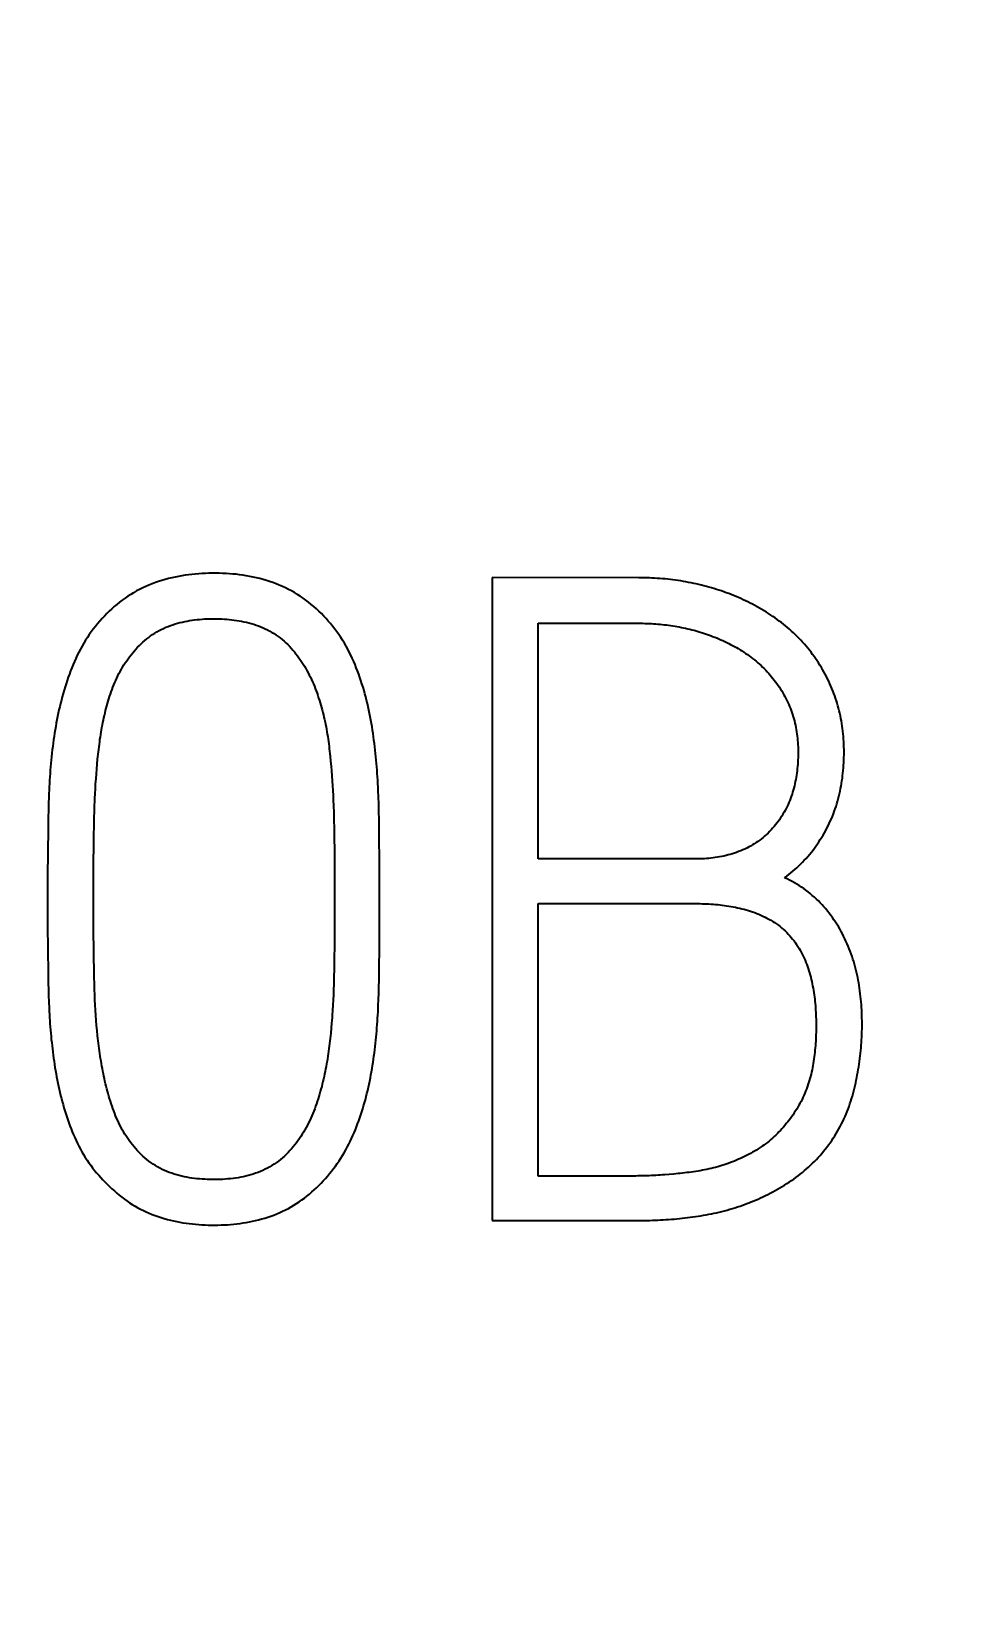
# Model space of a CAD drawing. Extents: x 0 to 420, y 0 to 297.
# Drawn here: x 139.474 to 141.816, y 169.757 to 173.647 of the extents above; entities that cross this region are included whole.
import ezdxf
from ezdxf.enums import TextEntityAlignment as Align

# ---------------------------------------------------------------- set-up
doc = ezdxf.new("R2010")
doc.units = 0
doc.header["$LTSCALE"] = 23.1
doc.layers.add('10100_DIM_FRONT', color=7, linetype='CONTINUOUS')
doc.layers.add('10500_FRONT_LABELING', color=7, linetype='CONTINUOUS')
doc.dimstyles.get("Standard").update_dxf_attribs({"dimtxt": 2.5, "dimasz": 2.5, "dimexe": 1.25, "dimexo": 0.625, "dimtad": 1, "dimcen": 2.5, "dimazin": 3, "dimtfac": 1, "dimtmove": 0, "dimatfit": 3})

# ---------------------------------------------------------------- blocks, each defined once
blk = doc.blocks.new('*D0')
at = {"layer": '10100_DIM_FRONT', "linetype": 'CONTINUOUS'}
for p, q in [((145.579763, 188.190376), (145.579763, 132.165384)), ((110.079763, 145.840376), (110.079763, 132.165384)), ((110.079763, 134.165384), (127.829763, 134.165384)), ((145.579763, 134.165384), (127.829763, 134.165384))]:
    blk.add_line(p, q, dxfattribs=at)
for points in [[(113.579763, 134.665384), (110.079763, 134.165384), (113.579763, 133.665384)], [(142.079763, 133.665384), (145.579763, 134.165384), (142.079763, 134.665384)]]:
    blk.add_solid(points, dxfattribs=at)
blk.add_text('35,5', height=3.5, dxfattribs=at).set_placement((123.999105, 135.040384), (133.499105, 135.040384), align=Align.FIT)
blk = doc.blocks.new('*D1')
at = {"layer": '10100_DIM_FRONT', "linetype": 'CONTINUOUS'}
for p, q in [((145.5798, 188.1904), (145.5798, 123.9566)), ((102.0798, 147.7414), (102.0798, 123.9566)), ((102.0798, 125.9566), (123.8298, 125.9566)), ((145.5798, 125.9566), (123.8298, 125.9566))]:
    blk.add_line(p, q, dxfattribs=at)
for points in [[(105.5798, 126.4566), (102.0798, 125.9566), (105.5798, 125.4566)], [(142.0798, 125.4566), (145.5798, 125.9566), (142.0798, 126.4566)]]:
    blk.add_solid(points, dxfattribs=at)
blk.add_text('43,5', height=3.5, dxfattribs=at).set_placement((119.7965, 126.8316), (129.5465, 126.8316), align=Align.FIT)

msp = doc.modelspace()

# ---------------------------------------------------------------- linework, layer by layer
at = {"layer": '10500_FRONT_LABELING', "color": 7, "linetype": 'CONTINUOUS'}
for p, q in [((140.6193, 172.2892), (140.6193, 170.6914)), ((140.7334, 171.5901), (140.7334, 172.176)), ((139.6356, 171.8014), (139.6366, 171.8136)), ((139.6366, 171.8136), (139.6376, 171.8259)), ((140.2166, 171.8455), (140.2179, 171.8333)), ((140.2179, 171.8333), (140.219, 171.8211)), ((140.219, 171.8211), (140.22, 171.8089)), ((139.6331, 171.7647), (139.6338, 171.777)), ((139.6338, 171.777), (139.6347, 171.7892)), ((139.6347, 171.7892), (139.6356, 171.8014)), ((140.22, 171.8089), (140.221, 171.7967)), ((140.221, 171.7967), (140.2219, 171.7844)), ((140.2219, 171.7844), (140.2226, 171.7722)), ((140.2226, 171.7722), (140.2233, 171.7599)), ((139.6319, 171.7403), (139.6325, 171.7525)), ((139.6325, 171.7525), (139.6331, 171.7647)), ((140.2233, 171.7599), (140.2239, 171.7476)), ((140.2239, 171.7476), (140.2245, 171.7353)), ((140.2245, 171.7353), (140.2249, 171.723)), ((140.3367, 171.7439), (140.3361, 171.7606)), ((140.3373, 171.7272), (140.3367, 171.7439)), ((139.5159, 171.694), (139.5155, 171.6689)), ((139.5163, 171.7107), (139.5159, 171.694)), ((139.5167, 171.7274), (139.5163, 171.7107)), ((139.6303, 171.6913), (139.6308, 171.7097)), ((139.6308, 171.7097), (139.6312, 171.7219)), ((140.2249, 171.723), (140.2255, 171.7045)), ((140.2255, 171.7045), (140.226, 171.6861)), ((140.3377, 171.7105), (140.3373, 171.7272)), ((140.3382, 171.6854), (140.3377, 171.7105)), ((139.5155, 171.6689), (139.5147, 171.6019)), ((139.6295, 171.6484), (139.6299, 171.6729)), ((139.6299, 171.6729), (139.6303, 171.6913)), ((140.226, 171.6861), (140.2264, 171.6676)), ((140.2264, 171.6676), (140.2268, 171.643)), ((140.3388, 171.6436), (140.3382, 171.6854)), ((139.6287, 171.5872), (139.6291, 171.6178)), ((139.6291, 171.6178), (139.6295, 171.6484)), ((140.2268, 171.643), (140.2272, 171.6122)), ((140.3394, 171.5851), (140.3388, 171.6436)), ((139.5147, 171.6019), (139.5144, 171.5516)), ((139.6285, 171.5626), (139.6287, 171.5872)), ((140.2272, 171.6122), (140.2275, 171.5814)), ((140.2275, 171.5814), (140.2277, 171.5568)), ((140.3396, 171.5348), (140.3394, 171.5851)), ((141.1248, 171.5901), (140.7334, 171.5901)), ((139.5144, 171.5516), (139.5143, 171.477)), ((139.6284, 171.532), (139.6285, 171.5626)), ((140.2277, 171.5568), (140.2278, 171.526)), ((139.6284, 171.5014), (139.6284, 171.532)), ((139.6284, 171.4513), (139.6284, 171.5014)), ((140.2278, 171.526), (140.2278, 171.477)), ((140.3397, 171.5014), (140.3396, 171.5348)), ((140.3396, 171.4298), (140.3397, 171.5014)), ((139.5143, 171.477), (139.5144, 171.4222)), ((140.2278, 171.477), (140.2278, 171.4513)), ((140.7334, 170.8023), (140.7334, 171.4792)), ((139.5144, 171.4222), (139.5148, 171.3675)), ((139.6285, 171.4257), (139.6284, 171.4513)), ((139.6287, 171.4001), (139.6285, 171.4257)), ((140.2277, 171.4257), (140.2275, 171.4)), ((140.2278, 171.4513), (140.2277, 171.4257)), ((140.3392, 171.3748), (140.3396, 171.4298)), ((139.629, 171.3745), (139.6287, 171.4001)), ((140.2275, 171.4), (140.2272, 171.3744)), ((139.5148, 171.3675), (139.5156, 171.3051)), ((139.6294, 171.3425), (139.629, 171.3745)), ((139.6298, 171.3169), (139.6294, 171.3425)), ((140.2268, 171.3424), (140.2264, 171.3167)), ((140.2272, 171.3744), (140.2268, 171.3424)), ((140.3385, 171.3119), (140.3392, 171.3748)), ((139.5156, 171.3051), (139.516, 171.2816)), ((139.6302, 171.2977), (139.6298, 171.3169)), ((140.2264, 171.3167), (140.226, 171.2975)), ((140.3381, 171.2884), (140.3385, 171.3119)), ((139.516, 171.2816), (139.5163, 171.266)), ((139.5163, 171.266), (139.5168, 171.2504)), ((139.6307, 171.2785), (139.6302, 171.2977)), ((139.6311, 171.2657), (139.6307, 171.2785)), ((139.6315, 171.2529), (139.6311, 171.2657)), ((140.2251, 171.2655), (140.2246, 171.2527)), ((140.2255, 171.2783), (140.2251, 171.2655)), ((140.226, 171.2975), (140.2255, 171.2783)), ((140.3374, 171.257), (140.3378, 171.2727)), ((140.3378, 171.2727), (140.3381, 171.2884)), ((139.5168, 171.2504), (139.5173, 171.2348)), ((139.5173, 171.2348), (139.5179, 171.2193)), ((139.6321, 171.2401), (139.6315, 171.2529)), ((139.6327, 171.2273), (139.6321, 171.2401)), ((139.6335, 171.2145), (139.6327, 171.2273)), ((140.2235, 171.2271), (140.2227, 171.2143)), ((140.2241, 171.2399), (140.2235, 171.2271)), ((140.2246, 171.2527), (140.2241, 171.2399)), ((140.3369, 171.2413), (140.3374, 171.257)), ((139.6343, 171.2018), (139.6335, 171.2145)), ((139.6353, 171.1891), (139.6343, 171.2018)), ((139.6363, 171.1764), (139.6353, 171.1891)), ((140.2214, 171.1952), (140.2204, 171.1824)), ((139.6375, 171.1637), (139.6363, 171.1764)), ((139.6388, 171.151), (139.6375, 171.1637)), ((140.2204, 171.1824), (140.2192, 171.1697)), ((140.9761, 170.8023), (140.7334, 170.8023)), ((141.0704, 170.8072), (141.0593, 170.8062)), ((141.0814, 170.8082), (141.0704, 170.8072)), ((140.6193, 170.6914), (140.9773, 170.6914))]:
    msp.add_line(p, q, dxfattribs=at)
for points in [[(140.3361, 171.7606), (140.3357, 171.7689), (140.3353, 171.7773), (140.3348, 171.7856), (140.3343, 171.7939), (140.3337, 171.8023), (140.3331, 171.8106), (140.3325, 171.8189), (140.3318, 171.8272), (140.331, 171.8355), (140.3302, 171.8439), (140.3294, 171.8522), (140.3285, 171.8605), (140.3276, 171.8688), (140.3266, 171.8771), (140.3255, 171.8854), (140.3244, 171.8936), (140.3233, 171.9019), (140.3221, 171.9102), (140.3208, 171.9185), (140.3194, 171.9267), (140.3179, 171.935), (140.3164, 171.9432), (140.3148, 171.9515), (140.3131, 171.9597), (140.3113, 171.968), (140.3094, 171.9762), (140.3074, 171.9844), (140.3053, 171.9926), (140.3031, 172.0008), (140.3008, 172.009), (140.2983, 172.0172), (140.2958, 172.0253), (140.2932, 172.0334), (140.2905, 172.0414), (140.2877, 172.0495), (140.2847, 172.0574), (140.2817, 172.0653), (140.2785, 172.0732), (140.2752, 172.0809), (140.2717, 172.0887), (140.2681, 172.0963), (140.2643, 172.1039), (140.2603, 172.1114), (140.2562, 172.1189), (140.2519, 172.1263), (140.2475, 172.1336), (140.2428, 172.1407), (140.2381, 172.1478), (140.2331, 172.1547), (140.2281, 172.1615), (140.2229, 172.1682), (140.2176, 172.1748), (140.2121, 172.1812), (140.2065, 172.1876), (140.2008, 172.1937), (140.1949, 172.1998), (140.1888, 172.2057), (140.1827, 172.2115), (140.1763, 172.2171), (140.1698, 172.2226), (140.1631, 172.2279), (140.1563, 172.2331), (140.1493, 172.2381), (140.1423, 172.2429), (140.1351, 172.2475), (140.1278, 172.2519), (140.1205, 172.256), (140.113, 172.26), (140.1055, 172.2637), (140.0978, 172.2673), (140.0901, 172.2707), (140.0822, 172.2738), (140.0743, 172.2768), (140.0662, 172.2796), (140.0581, 172.2822), (140.0499, 172.2846), (140.0417, 172.2868), (140.0334, 172.2889), (140.025, 172.2907), (140.0167, 172.2924), (140.0083, 172.2939), (140, 172.2952), (139.9916, 172.2964), (139.9832, 172.2974), (139.9748, 172.2982), (139.9663, 172.2989), (139.9579, 172.2994), (139.9494, 172.2998), (139.941, 172.3001), (139.9325, 172.3002), (139.924, 172.3002), (139.9155, 172.3001), (139.9069, 172.2998), (139.8984, 172.2994), (139.8899, 172.2989), (139.8814, 172.2982), (139.8729, 172.2973), (139.8645, 172.2963), (139.8561, 172.2952), (139.8478, 172.2939), (139.8394, 172.2924), (139.8311, 172.2907), (139.8229, 172.2889), (139.8147, 172.2869), (139.8065, 172.2846), (139.7984, 172.2823), (139.7903, 172.2797), (139.7822, 172.2769), (139.7742, 172.2739), (139.7663, 172.2707), (139.7584, 172.2673), (139.7507, 172.2637), (139.7431, 172.26), (139.7356, 172.256), (139.7282, 172.2518), (139.721, 172.2474), (139.7139, 172.2429), (139.7069, 172.2381), (139.7, 172.2332), (139.6932, 172.2281), (139.6866, 172.2227), (139.68, 172.2172), (139.6736, 172.2116), (139.6674, 172.2057), (139.6613, 172.1998), (139.6554, 172.1937), (139.6496, 172.1875), (139.644, 172.1811), (139.6385, 172.1747), (139.6332, 172.1681), (139.628, 172.1614), (139.6229, 172.1545), (139.618, 172.1476), (139.6132, 172.1405), (139.6086, 172.1334), (139.6041, 172.1261), (139.5999, 172.1187), (139.5958, 172.1113), (139.5918, 172.1038), (139.5881, 172.0962), (139.5845, 172.0886), (139.581, 172.0809), (139.5777, 172.0731), (139.5745, 172.0653), (139.5715, 172.0575), (139.5685, 172.0496), (139.5657, 172.0416), (139.563, 172.0337), (139.5604, 172.0256), (139.5578, 172.0176), (139.5554, 172.0095), (139.553, 172.0014), (139.5508, 171.9932), (139.5486, 171.985), (139.5465, 171.9768), (139.5445, 171.9685), (139.5426, 171.9603), (139.5408, 171.952), (139.5391, 171.9438), (139.5375, 171.9355), (139.5359, 171.9272), (139.5345, 171.9189), (139.5331, 171.9107), (139.5318, 171.9024), (139.5305, 171.8941), (139.5293, 171.8858), (139.5282, 171.8775), (139.5271, 171.8692)], [(141.3463, 171.5435), (141.3516, 171.5475), (141.3568, 171.5515), (141.3618, 171.5556), (141.3669, 171.5598), (141.3718, 171.5641), (141.3766, 171.5684), (141.3813, 171.5729), (141.386, 171.5774), (141.3905, 171.5821), (141.395, 171.5868), (141.3994, 171.5915), (141.4037, 171.5964), (141.4079, 171.6014), (141.4121, 171.6064), (141.4161, 171.6115), (141.4201, 171.6167), (141.424, 171.622), (141.4278, 171.6274), (141.4314, 171.6328), (141.435, 171.6383), (141.4385, 171.6439), (141.4419, 171.6495), (141.4451, 171.6551), (141.4483, 171.6608), (141.4513, 171.6666), (141.4543, 171.6723), (141.4571, 171.6782), (141.4598, 171.6841), (141.4625, 171.69), (141.465, 171.696), (141.4674, 171.7021), (141.4697, 171.7082), (141.4719, 171.7143), (141.474, 171.7205), (141.4759, 171.7268), (141.4778, 171.733), (141.4795, 171.7394), (141.4812, 171.7457), (141.4827, 171.7521), (141.4841, 171.7585), (141.4854, 171.7649), (141.4866, 171.7713), (141.4878, 171.7777), (141.4888, 171.7841), (141.4897, 171.7905), (141.4905, 171.797), (141.4912, 171.8034), (141.4919, 171.8098), (141.4924, 171.8163), (141.4929, 171.8228), (141.4933, 171.8293), (141.4936, 171.8357), (141.4938, 171.8422), (141.4939, 171.8487), (141.4939, 171.8552), (141.4939, 171.8618), (141.4938, 171.8683), (141.4935, 171.8748), (141.4932, 171.8814), (141.4928, 171.8879), (141.4923, 171.8944), (141.4918, 171.9009), (141.4911, 171.9074), (141.4903, 171.9139), (141.4894, 171.9203), (141.4884, 171.9267), (141.4874, 171.9331), (141.4862, 171.9395), (141.4849, 171.9458), (141.4835, 171.9521), (141.482, 171.9584), (141.4804, 171.9646), (141.4787, 171.9709), (141.4769, 171.9771), (141.475, 171.9832), (141.473, 171.9894), (141.4709, 171.9955), (141.4687, 172.0016), (141.4663, 172.0076), (141.4639, 172.0137), (141.4614, 172.0197), (141.4587, 172.0257), (141.456, 172.0316), (141.4531, 172.0375), (141.4501, 172.0434), (141.4471, 172.0492), (141.444, 172.0549), (141.4408, 172.0606), (141.4375, 172.0662), (141.4341, 172.0717), (141.4306, 172.0772), (141.427, 172.0826), (141.4234, 172.088), (141.4197, 172.0933), (141.4158, 172.0985), (141.4119, 172.1037), (141.4079, 172.1088), (141.4039, 172.1139), (141.3997, 172.1189), (141.3954, 172.1238), (141.3911, 172.1287), (141.3866, 172.1335), (141.3821, 172.1382), (141.3775, 172.1429), (141.3728, 172.1475), (141.3681, 172.152), (141.3632, 172.1564), (141.3584, 172.1608), (141.3534, 172.165), (141.3484, 172.1692), (141.3434, 172.1733), (141.3382, 172.1774), (141.3331, 172.1813), (141.3278, 172.1852), (141.3226, 172.189), (141.3172, 172.1927), (141.3118, 172.1963), (141.3064, 172.1999), (141.3009, 172.2034), (141.2953, 172.2068), (141.2897, 172.2102), (141.2841, 172.2135), (141.2784, 172.2167), (141.2726, 172.2198), (141.2668, 172.2229), (141.261, 172.2259), (141.2551, 172.2288), (141.2492, 172.2316), (141.2433, 172.2344), (141.2374, 172.2371), (141.2314, 172.2397), (141.2254, 172.2423), (141.2194, 172.2447), (141.2134, 172.2471), (141.2074, 172.2495), (141.2013, 172.2517), (141.1952, 172.2539), (141.1891, 172.2561), (141.1829, 172.2581), (141.1768, 172.2601), (141.1706, 172.262), (141.1644, 172.2639), (141.1581, 172.2657), (141.1519, 172.2674), (141.1456, 172.269), (141.1393, 172.2706), (141.133, 172.2721), (141.1266, 172.2736), (141.1203, 172.275), (141.1139, 172.2763), (141.1075, 172.2775), (141.101, 172.2787), (141.0946, 172.2798), (141.0881, 172.2809), (141.0817, 172.2818), (141.0752, 172.2828), (141.0687, 172.2836), (141.0622, 172.2844), (141.0556, 172.2851), (141.0491, 172.2858), (141.0426, 172.2864), (141.0361, 172.2869), (141.0296, 172.2874), (141.023, 172.2878), (141.0165, 172.2882), (141.01, 172.2885), (141.0034, 172.2887), (140.9969, 172.2889), (140.9903, 172.289), (140.9838, 172.2891), (140.6193, 172.2892)], [(139.6376, 171.8259), (139.6388, 171.8381), (139.6394, 171.8442), (139.6401, 171.8503), (139.6407, 171.8564), (139.6414, 171.8625), (139.6422, 171.8686), (139.643, 171.8747), (139.6438, 171.8808), (139.6446, 171.8868), (139.6455, 171.8929), (139.6464, 171.899), (139.6474, 171.905), (139.6484, 171.9111), (139.6495, 171.9171), (139.6506, 171.9231), (139.6518, 171.9291), (139.653, 171.935), (139.6543, 171.941), (139.6557, 171.9469), (139.6571, 171.9529), (139.6586, 171.9588), (139.6601, 171.9647), (139.6617, 171.9705), (139.6633, 171.9764), (139.665, 171.9822), (139.6668, 171.9881), (139.6686, 171.9939), (139.6705, 171.9997), (139.6725, 172.0054), (139.6746, 172.0112), (139.6767, 172.0169), (139.679, 172.0226), (139.6813, 172.0282), (139.6838, 172.0339), (139.6863, 172.0395), (139.689, 172.0451), (139.6918, 172.0506), (139.6947, 172.0561), (139.6977, 172.0615), (139.7009, 172.0669), (139.7041, 172.0721), (139.7075, 172.0773), (139.7109, 172.0824), (139.7145, 172.0875), (139.7181, 172.0924), (139.7219, 172.0973), (139.7258, 172.1021), (139.7298, 172.1068), (139.7339, 172.1115), (139.7381, 172.116), (139.7424, 172.1205), (139.7469, 172.1248), (139.7514, 172.1291), (139.756, 172.1331), (139.7608, 172.1371), (139.7656, 172.1408), (139.7705, 172.1445), (139.7755, 172.148), (139.7807, 172.1514), (139.7859, 172.1546), (139.7913, 172.1576), (139.7967, 172.1605), (139.8023, 172.1632), (139.808, 172.1657), (139.8138, 172.1681), (139.8196, 172.1703), (139.8255, 172.1723), (139.8314, 172.1742), (139.8373, 172.1759), (139.8433, 172.1775), (139.8493, 172.1789), (139.8553, 172.1802), (139.8613, 172.1814), (139.8674, 172.1824), (139.8735, 172.1834), (139.8797, 172.1842), (139.8859, 172.1849), (139.892, 172.1855), (139.8982, 172.186), (139.9044, 172.1864), (139.9106, 172.1867), (139.9168, 172.1869), (139.923, 172.1871), (139.9291, 172.1871), (139.9353, 172.187), (139.9414, 172.1869), (139.9476, 172.1866), (139.9537, 172.1863), (139.9598, 172.1859), (139.966, 172.1853), (139.9721, 172.1847), (139.9782, 172.1839), (139.9843, 172.183), (139.9903, 172.182), (139.9964, 172.1809), (140.0025, 172.1796), (140.0085, 172.1783), (140.0146, 172.1767), (140.0206, 172.175), (140.0266, 172.1732), (140.0325, 172.1712), (140.0383, 172.1691), (140.0441, 172.1669), (140.0498, 172.1645), (140.0554, 172.1619), (140.061, 172.1591), (140.0665, 172.1563), (140.0719, 172.1532), (140.0772, 172.15), (140.0824, 172.1465), (140.0876, 172.143), (140.0926, 172.1393), (140.0975, 172.1354), (140.1022, 172.1314), (140.1068, 172.1272), (140.1113, 172.123), (140.1156, 172.1185), (140.1198, 172.114), (140.1238, 172.1093), (140.1278, 172.1045), (140.1316, 172.0996), (140.1354, 172.0946), (140.139, 172.0896), (140.1426, 172.0844), (140.146, 172.0793), (140.1494, 172.0741), (140.1527, 172.0688), (140.1558, 172.0635), (140.1589, 172.0581), (140.1618, 172.0527), (140.1646, 172.0472), (140.1674, 172.0417), (140.17, 172.0361), (140.1726, 172.0305), (140.1751, 172.0249), (140.1774, 172.0192), (140.1797, 172.0134), (140.1819, 172.0076), (140.1841, 172.0018), (140.1861, 171.9959), (140.1881, 171.99), (140.19, 171.9841), (140.1918, 171.9781), (140.1936, 171.9722), (140.1953, 171.9662)], [(140.7334, 172.176), (140.9826, 172.176), (140.9881, 172.1759), (140.9935, 172.1758), (140.9989, 172.1756), (141.0043, 172.1754), (141.0097, 172.1752), (141.0151, 172.1749), (141.0205, 172.1746), (141.0259, 172.1742), (141.0312, 172.1738), (141.0366, 172.1733), (141.042, 172.1727), (141.0473, 172.1722), (141.0526, 172.1715), (141.0579, 172.1708), (141.0633, 172.1701), (141.0686, 172.1693), (141.0739, 172.1685), (141.0791, 172.1676), (141.0844, 172.1666), (141.0897, 172.1656), (141.0949, 172.1645), (141.1002, 172.1634), (141.1054, 172.1622), (141.1107, 172.161), (141.1159, 172.1597), (141.1211, 172.1583), (141.1263, 172.1569), (141.1315, 172.1554), (141.1366, 172.1539), (141.1418, 172.1523), (141.1469, 172.1506), (141.1521, 172.1489), (141.1572, 172.1471), (141.1623, 172.1452), (141.1674, 172.1433), (141.1725, 172.1413), (141.1776, 172.1393), (141.1826, 172.1372), (141.1876, 172.135), (141.1926, 172.1328), (141.1975, 172.1305), (141.2024, 172.1281), (141.2072, 172.1257), (141.212, 172.1232), (141.2168, 172.1207), (141.2216, 172.1181), (141.2263, 172.1154), (141.2309, 172.1127), (141.2356, 172.1098), (141.2401, 172.107), (141.2447, 172.104), (141.2492, 172.101), (141.2537, 172.0979), (141.2581, 172.0947), (141.2625, 172.0915), (141.2668, 172.0882), (141.2711, 172.0848), (141.2753, 172.0813), (141.2795, 172.0778), (141.2836, 172.0742), (141.2876, 172.0705), (141.2915, 172.0668), (141.2954, 172.063), (141.2992, 172.0591), (141.303, 172.0552), (141.3066, 172.0512), (141.3102, 172.0472), (141.3137, 172.0431), (141.3171, 172.0389), (141.3205, 172.0346), (141.3238, 172.0303), (141.327, 172.0259), (141.3301, 172.0215), (141.3332, 172.017), (141.3361, 172.0124), (141.339, 172.0077), (141.3418, 172.003), (141.3445, 171.9983), (141.3471, 171.9935), (141.3496, 171.9886), (141.352, 171.9838), (141.3543, 171.9789), (141.3565, 171.974), (141.3586, 171.969), (141.3606, 171.964), (141.3625, 171.9589), (141.3643, 171.9538), (141.366, 171.9487), (141.3676, 171.9435), (141.3691, 171.9383), (141.3705, 171.9331), (141.3718, 171.9278), (141.373, 171.9224), (141.3741, 171.9171), (141.3751, 171.9117), (141.376, 171.9063), (141.3768, 171.9009), (141.3775, 171.8956), (141.3781, 171.8902), (141.3786, 171.8848), (141.379, 171.8794), (141.3793, 171.874), (141.3796, 171.8686), (141.3797, 171.8632), (141.3798, 171.8578), (141.3798, 171.8524), (141.3798, 171.847), (141.3797, 171.8416), (141.3794, 171.8362), (141.3792, 171.8308), (141.3788, 171.8254), (141.3784, 171.82), (141.3778, 171.8145), (141.3772, 171.8091), (141.3765, 171.8037), (141.3757, 171.7983), (141.3749, 171.7929), (141.3739, 171.7876), (141.3728, 171.7822), (141.3717, 171.7769), (141.3705, 171.7716), (141.3691, 171.7664), (141.3677, 171.7612), (141.3662, 171.756), (141.3646, 171.7508), (141.3628, 171.7457), (141.361, 171.7406), (141.3591, 171.7355), (141.357, 171.7305), (141.3548, 171.7255), (141.3525, 171.7205), (141.3501, 171.7156), (141.3476, 171.7108), (141.345, 171.706), (141.3422, 171.7013), (141.3394, 171.6967), (141.3364, 171.6921), (141.3334, 171.6876), (141.3302, 171.6832), (141.327, 171.6789), (141.3236, 171.6747), (141.3201, 171.6705), (141.3165, 171.6664), (141.3128, 171.6624), (141.309, 171.6585), (141.3051, 171.6546), (141.3011, 171.6509), (141.297, 171.6473), (141.2929, 171.6438), (141.2886, 171.6404), (141.2843, 171.6371), (141.2799, 171.6339), (141.2755, 171.6308), (141.2709, 171.6279), (141.2663, 171.625), (141.2616, 171.6223), (141.2568, 171.6197), (141.252, 171.6172), (141.2471, 171.6148), (141.2421, 171.6125), (141.237, 171.6104), (141.232, 171.6083), (141.2269, 171.6064), (141.2217, 171.6046), (141.2165, 171.603), (141.2113, 171.6014), (141.2061, 171.6), (141.2008, 171.5986), (141.1955, 171.5974), (141.1902, 171.5963), (141.1848, 171.5952), (141.1794, 171.5943), (141.174, 171.5935), (141.1686, 171.5927), (141.1631, 171.5921), (141.1577, 171.5916), (141.1522, 171.5911), (141.1467, 171.5908), (141.1413, 171.5905), (141.1358, 171.5903), (141.1303, 171.5902), (141.1248, 171.5901)], [(140.1953, 171.9662), (140.1969, 171.9603), (140.1984, 171.9543), (140.1999, 171.9483), (140.2013, 171.9423), (140.2027, 171.9363), (140.204, 171.9303), (140.2052, 171.9243), (140.2064, 171.9183), (140.2075, 171.9123), (140.2085, 171.9062), (140.2095, 171.9002), (140.2105, 171.8941), (140.2114, 171.8881), (140.2122, 171.882), (140.2131, 171.8759), (140.2139, 171.8699), (140.2146, 171.8638), (140.2153, 171.8577), (140.216, 171.8516), (140.2166, 171.8455)], [(139.5271, 171.8692), (139.5261, 171.8609), (139.5251, 171.8526), (139.5242, 171.8442), (139.5233, 171.8359), (139.5225, 171.8276), (139.5218, 171.8193), (139.5211, 171.8109), (139.5205, 171.8026), (139.5199, 171.7943), (139.5193, 171.7859), (139.5188, 171.7776), (139.5184, 171.7692), (139.5179, 171.7609), (139.5176, 171.7525), (139.5173, 171.7442), (139.5167, 171.7274)], [(139.6312, 171.7219), (139.6317, 171.7341), (139.6319, 171.7403)], [(140.9773, 170.6914), (140.984, 170.6914), (140.9908, 170.6915), (140.9975, 170.6916), (141.0043, 170.6918), (141.011, 170.692), (141.0177, 170.6922), (141.0245, 170.6925), (141.0312, 170.6928), (141.0379, 170.6931), (141.0446, 170.6935), (141.0513, 170.6939), (141.058, 170.6944), (141.0647, 170.6949), (141.0714, 170.6954), (141.0781, 170.696), (141.0847, 170.6967), (141.0914, 170.6973), (141.098, 170.6981), (141.1047, 170.6989), (141.1113, 170.6997), (141.118, 170.7006), (141.1246, 170.7015), (141.1312, 170.7025), (141.1378, 170.7036), (141.1444, 170.7047), (141.151, 170.7058), (141.1576, 170.7071), (141.1641, 170.7084), (141.1707, 170.7098), (141.1772, 170.7112), (141.1838, 170.7127), (141.1903, 170.7143), (141.1968, 170.716), (141.2033, 170.7177), (141.2098, 170.7196), (141.2163, 170.7215), (141.2228, 170.7234), (141.2292, 170.7255), (141.2357, 170.7276), (141.2421, 170.7299), (141.2485, 170.7322), (141.2549, 170.7346), (141.2613, 170.7371), (141.2676, 170.7396), (141.2739, 170.7423), (141.2801, 170.745), (141.2863, 170.7478), (141.2925, 170.7507), (141.2986, 170.7536), (141.3047, 170.7566), (141.3107, 170.7597), (141.3167, 170.7629), (141.3227, 170.7661), (141.3286, 170.7694), (141.3345, 170.7728), (141.3403, 170.7763), (141.3461, 170.7798), (141.3518, 170.7834), (141.3575, 170.7871), (141.3632, 170.7909), (141.3688, 170.7948), (141.3743, 170.7988), (141.3798, 170.8029), (141.3852, 170.8071), (141.3905, 170.8114), (141.3958, 170.8157), (141.4009, 170.8202), (141.406, 170.8247), (141.4109, 170.8293), (141.4158, 170.834), (141.4206, 170.8387), (141.4253, 170.8436), (141.4299, 170.8485), (141.4344, 170.8535), (141.4388, 170.8586), (141.4431, 170.8637), (141.4473, 170.869), (141.4515, 170.8743), (141.4555, 170.8797), (141.4595, 170.8851), (141.4634, 170.8907), (141.4671, 170.8963), (141.4708, 170.902), (141.4744, 170.9078), (141.478, 170.9137), (141.4814, 170.9196), (141.4847, 170.9256), (141.4878, 170.9316), (141.4909, 170.9377), (141.4938, 170.9438), (141.4966, 170.95), (141.4993, 170.9562), (141.5018, 170.9624), (141.5042, 170.9687), (141.5065, 170.9751), (141.5087, 170.9815), (141.5108, 170.9879), (141.5128, 170.9944), (141.5147, 171.0008), (141.5165, 171.0074), (141.5182, 171.0139), (141.5199, 171.0205), (141.5214, 171.0271), (141.5229, 171.0338), (141.5243, 171.0405), (141.5257, 171.0471), (141.5269, 171.0538), (141.5282, 171.0605), (141.5293, 171.0672), (141.5304, 171.0738), (141.5314, 171.0805), (141.5324, 171.0872), (141.5333, 171.0939), (141.5342, 171.1006), (141.5349, 171.1073), (141.5356, 171.114), (141.5362, 171.1207), (141.5368, 171.1274), (141.5373, 171.1341), (141.5377, 171.1408), (141.538, 171.1475), (141.5383, 171.1543), (141.5384, 171.161), (141.5386, 171.1677), (141.5387, 171.1744), (141.5387, 171.1812), (141.5386, 171.1879), (141.5385, 171.1946), (141.5383, 171.2013), (141.5381, 171.2081), (141.5378, 171.2148), (141.5374, 171.2216), (141.537, 171.2283), (141.5364, 171.2351), (141.5358, 171.2418), (141.5351, 171.2486), (141.5344, 171.2553), (141.5335, 171.2621), (141.5326, 171.2688), (141.5315, 171.2756), (141.5304, 171.2823), (141.5292, 171.289), (141.5279, 171.2957), (141.5265, 171.3023), (141.525, 171.3089), (141.5234, 171.3155), (141.5217, 171.322), (141.5199, 171.3286), (141.518, 171.3351), (141.516, 171.3415), (141.5139, 171.3479), (141.5116, 171.3543), (141.5093, 171.3607), (141.5068, 171.367), (141.5043, 171.3733), (141.5016, 171.3796), (141.4988, 171.3858), (141.4959, 171.392), (141.4929, 171.3981), (141.4898, 171.4042), (141.4865, 171.4102), (141.4832, 171.4161), (141.4798, 171.4219), (141.4763, 171.4277), (141.4726, 171.4334), (141.4689, 171.439), (141.465, 171.4445), (141.4611, 171.45), (141.457, 171.4553), (141.4528, 171.4606), (141.4485, 171.4658), (141.4441, 171.4709), (141.4396, 171.4759), (141.435, 171.4809), (141.4302, 171.4857), (141.4253, 171.4905), (141.4203, 171.4952), (141.4151, 171.4997), (141.4099, 171.5041), (141.4046, 171.5084), (141.3992, 171.5126), (141.3937, 171.5166), (141.3881, 171.5204), (141.3824, 171.5242), (141.3766, 171.5278), (141.3707, 171.5312), (141.3648, 171.5345), (141.3587, 171.5377), (141.3525, 171.5407), (141.3463, 171.5435)], [(140.7334, 171.4792), (141.1304, 171.4791), (141.136, 171.4791), (141.1415, 171.479), (141.147, 171.4788), (141.1526, 171.4786), (141.1581, 171.4783), (141.1636, 171.478), (141.1692, 171.4776), (141.1747, 171.4772), (141.1802, 171.4766), (141.1857, 171.4761), (141.1911, 171.4755), (141.1966, 171.4748), (141.2021, 171.474), (141.2075, 171.4732), (141.213, 171.4723), (141.2184, 171.4713), (141.2238, 171.4702), (141.2293, 171.4691), (141.2347, 171.4679), (141.2401, 171.4666), (141.2455, 171.4652), (141.2508, 171.4637), (141.2562, 171.4621), (141.2615, 171.4605), (141.2668, 171.4587), (141.272, 171.4568), (141.2772, 171.4548), (141.2824, 171.4527), (141.2875, 171.4505), (141.2925, 171.4482), (141.2975, 171.4458), (141.3024, 171.4433), (141.3073, 171.4406), (141.3121, 171.4378), (141.3168, 171.4349), (141.3215, 171.4319), (141.3261, 171.4287), (141.3307, 171.4254), (141.3351, 171.422), (141.3394, 171.4185), (141.3436, 171.4149), (141.3476, 171.4112), (141.3516, 171.4074), (141.3554, 171.4034), (141.3591, 171.3994), (141.3628, 171.3952), (141.3662, 171.3909), (141.3696, 171.3865), (141.3729, 171.382), (141.3761, 171.3774), (141.3791, 171.3727), (141.382, 171.3679), (141.3848, 171.3631), (141.3875, 171.3583), (141.39, 171.3533), (141.3925, 171.3484), (141.3948, 171.3434), (141.397, 171.3383), (141.3991, 171.3332), (141.4011, 171.328), (141.403, 171.3228), (141.4048, 171.3176), (141.4065, 171.3123), (141.4081, 171.307), (141.4096, 171.3016), (141.4111, 171.2962), (141.4124, 171.2908), (141.4137, 171.2854), (141.4148, 171.28), (141.4159, 171.2746), (141.417, 171.2691), (141.4179, 171.2637), (141.4188, 171.2583), (141.4196, 171.2528), (141.4203, 171.2473), (141.421, 171.2419), (141.4216, 171.2364), (141.4221, 171.2309), (141.4226, 171.2254), (141.423, 171.2199), (141.4234, 171.2144), (141.4237, 171.2089), (141.424, 171.2034), (141.4242, 171.1979), (141.4244, 171.1924), (141.4245, 171.1869), (141.4246, 171.1813), (141.4246, 171.1758), (141.4246, 171.1702), (141.4245, 171.1647), (141.4244, 171.1592), (141.4242, 171.1536), (141.424, 171.1481), (141.4238, 171.1425), (141.4235, 171.137), (141.4231, 171.1315), (141.4227, 171.126), (141.4223, 171.1205), (141.4217, 171.115), (141.4212, 171.1095), (141.4205, 171.104), (141.4198, 171.0986), (141.4191, 171.0931), (141.4183, 171.0877), (141.4174, 171.0823), (141.4164, 171.0768), (141.4154, 171.0714), (141.4143, 171.066), (141.4131, 171.0606), (141.4119, 171.0553), (141.4105, 171.0499), (141.4091, 171.0446), (141.4075, 171.0392), (141.4059, 171.0339), (141.4042, 171.0286), (141.4024, 171.0233), (141.4004, 171.0181), (141.3984, 171.0129), (141.3963, 171.0078), (141.3941, 171.0027), (141.3918, 170.9977), (141.3895, 170.9927), (141.387, 170.9878), (141.3844, 170.9829), (141.3818, 170.9781), (141.3791, 170.9733), (141.3762, 170.9685), (141.3733, 170.9639), (141.3703, 170.9592), (141.3672, 170.9547), (141.3641, 170.9501), (141.3608, 170.9456), (141.3574, 170.9412), (141.354, 170.9368), (141.3505, 170.9324), (141.347, 170.9282), (141.3433, 170.9239), (141.3396, 170.9198), (141.3359, 170.9157), (141.3321, 170.9117), (141.3282, 170.9078), (141.3243, 170.9039), (141.3202, 170.9002), (141.3161, 170.8965), (141.312, 170.8929), (141.3077, 170.8893), (141.3034, 170.8859), (141.2991, 170.8825), (141.2946, 170.8793), (141.2901, 170.8761), (141.2855, 170.8729), (141.2808, 170.8699), (141.2761, 170.8669), (141.2713, 170.864), (141.2665, 170.8612), (141.2617, 170.8585), (141.2568, 170.8558), (141.2519, 170.8533), (141.2469, 170.8508), (141.2419, 170.8484), (141.2369, 170.8461), (141.2319, 170.8438), (141.2268, 170.8417), (141.2217, 170.8396), (141.2166, 170.8375), (141.2114, 170.8355), (141.2062, 170.8336), (141.201, 170.8318), (141.1958, 170.83), (141.1905, 170.8283), (141.1853, 170.8267), (141.1799, 170.8252), (141.1746, 170.8237), (141.1692, 170.8223), (141.1638, 170.821), (141.1583, 170.8198), (141.1529, 170.8186), (141.1474, 170.8175), (141.1419, 170.8165), (141.1365, 170.8155), (141.131, 170.8146), (141.1255, 170.8137), (141.12, 170.8129), (141.1145, 170.8121), (141.109, 170.8114), (141.1035, 170.8107), (141.098, 170.81), (141.0924, 170.8094), (141.0869, 170.8088), (141.0814, 170.8082)], [(140.3081, 171.0072), (140.31, 171.015), (140.3118, 171.0227), (140.3135, 171.0304), (140.3151, 171.0382), (140.3166, 171.046), (140.3181, 171.0537), (140.3195, 171.0615), (140.3208, 171.0693), (140.322, 171.0771), (140.3232, 171.0849), (140.3244, 171.0927), (140.3255, 171.1005), (140.3265, 171.1083), (140.3275, 171.1161), (140.3284, 171.1239), (140.3293, 171.1317), (140.3301, 171.1395), (140.3309, 171.1473), (140.3316, 171.1551), (140.3323, 171.1629), (140.333, 171.1708), (140.3336, 171.1786), (140.3341, 171.1864), (140.3347, 171.1942), (140.3351, 171.2021), (140.3356, 171.2099), (140.336, 171.2177), (140.3363, 171.2256), (140.3369, 171.2413)], [(139.5179, 171.2193), (139.5183, 171.2115), (139.5187, 171.2037), (139.5192, 171.1959), (139.5197, 171.1881), (139.5202, 171.1804), (139.5208, 171.1726), (139.5215, 171.1648), (139.5221, 171.1571), (139.5229, 171.1493), (139.5236, 171.1416), (139.5245, 171.1338), (139.5253, 171.1261), (139.5262, 171.1183), (139.5272, 171.1106), (139.5282, 171.1028), (139.5292, 171.0951), (139.5304, 171.0874), (139.5315, 171.0797), (139.5327, 171.0719), (139.534, 171.0642), (139.5354, 171.0565), (139.5368, 171.0488), (139.5383, 171.0411), (139.5398, 171.0334), (139.5414, 171.0257), (139.5431, 171.0181), (139.5449, 171.0104), (139.5468, 171.0027), (139.5487, 170.9951), (139.5508, 170.9874), (139.5529, 170.9798), (139.5551, 170.9721), (139.5573, 170.9645), (139.5597, 170.9569), (139.5621, 170.9494), (139.5647, 170.9418), (139.5673, 170.9343), (139.57, 170.9269), (139.5728, 170.9195), (139.5757, 170.9122), (139.5788, 170.9049), (139.5819, 170.8976), (139.5852, 170.8904), (139.5886, 170.8833), (139.5922, 170.8762), (139.5959, 170.8692), (139.5998, 170.8623), (139.6038, 170.8554), (139.608, 170.8486), (139.6124, 170.8419), (139.6169, 170.8353), (139.6215, 170.8289), (139.6263, 170.8225), (139.6312, 170.8163), (139.6362, 170.8102), (139.6413, 170.8042), (139.6466, 170.7983), (139.6519, 170.7925), (139.6574, 170.7868), (139.663, 170.7812), (139.6687, 170.7757), (139.6744, 170.7704), (139.6803, 170.7651), (139.6863, 170.7599), (139.6925, 170.7548), (139.6987, 170.7499), (139.7051, 170.745), (139.7116, 170.7404), (139.7182, 170.7359), (139.7248, 170.7316), (139.7316, 170.7275), (139.7384, 170.7235), (139.7454, 170.7198), (139.7524, 170.7163), (139.7596, 170.7129), (139.7668, 170.7098), (139.7742, 170.7068), (139.7816, 170.704), (139.7891, 170.7014), (139.7967, 170.6989), (139.8043, 170.6966), (139.812, 170.6944), (139.8197, 170.6925), (139.8274, 170.6907), (139.8352, 170.689), (139.8429, 170.6876), (139.8507, 170.6862), (139.8585, 170.685), (139.8664, 170.684), (139.8742, 170.6831), (139.882, 170.6823), (139.8899, 170.6816), (139.8978, 170.6811), (139.9057, 170.6807), (139.9136, 170.6805), (139.9215, 170.6803), (139.9295, 170.6803), (139.9374, 170.6804), (139.9454, 170.6806), (139.9533, 170.6809), (139.9613, 170.6813), (139.9692, 170.6819), (139.977, 170.6826), (139.9849, 170.6835), (139.9927, 170.6845), (140.0005, 170.6856), (140.0082, 170.6868), (140.016, 170.6883), (140.0237, 170.6898), (140.0313, 170.6916), (140.0389, 170.6934), (140.0465, 170.6955), (140.0541, 170.6977), (140.0616, 170.7001), (140.0691, 170.7026), (140.0765, 170.7054), (140.084, 170.7083), (140.0913, 170.7115), (140.0986, 170.7148), (140.1058, 170.7183), (140.1128, 170.7219), (140.1197, 170.7258), (140.1265, 170.7298), (140.1332, 170.734), (140.1398, 170.7384), (140.1463, 170.7429), (140.1526, 170.7476), (140.1589, 170.7524), (140.165, 170.7574), (140.1711, 170.7626), (140.177, 170.7679), (140.1828, 170.7733), (140.1886, 170.7789), (140.1942, 170.7846), (140.1996, 170.7903), (140.205, 170.7962), (140.2102, 170.8022), (140.2153, 170.8083), (140.2202, 170.8144), (140.2251, 170.8207), (140.2298, 170.8271), (140.2344, 170.8335), (140.2389, 170.8401), (140.2432, 170.8467), (140.2474, 170.8535), (140.2515, 170.8603), (140.2555, 170.8673), (140.2593, 170.8743), (140.2629, 170.8813), (140.2665, 170.8884), (140.2698, 170.8955), (140.2731, 170.9027), (140.2762, 170.91), (140.2793, 170.9172), (140.2822, 170.9245), (140.285, 170.9319), (140.2877, 170.9393), (140.2903, 170.9467), (140.2928, 170.9542), (140.2953, 170.9616), (140.2976, 170.9692), (140.2999, 170.9767), (140.3021, 170.9843), (140.3042, 170.9919), (140.3062, 170.9996), (140.3081, 171.0072)], [(140.2227, 171.2143), (140.2219, 171.2015), (140.2214, 171.1952)], [(139.6505, 171.0691), (139.6493, 171.0754), (139.6482, 171.0817), (139.6472, 171.0879), (139.6461, 171.0942), (139.6452, 171.1005), (139.6442, 171.1068), (139.6434, 171.1131), (139.6425, 171.1194), (139.6417, 171.1257), (139.6409, 171.132), (139.6402, 171.1384), (139.6395, 171.1447), (139.6388, 171.151)], [(140.2192, 171.1697), (140.218, 171.157), (140.2174, 171.1506), (140.2167, 171.1442), (140.216, 171.1379), (140.2152, 171.1316), (140.2144, 171.1252), (140.2136, 171.1189), (140.2128, 171.1126), (140.2119, 171.1062), (140.2109, 171.0999), (140.2099, 171.0936), (140.2089, 171.0873), (140.2078, 171.081), (140.2067, 171.0747), (140.2055, 171.0684), (140.2043, 171.0621), (140.203, 171.0559), (140.2016, 171.0496), (140.2002, 171.0433), (140.1987, 171.0371), (140.1972, 171.0308), (140.1956, 171.0246), (140.1939, 171.0184), (140.1922, 171.0122), (140.1905, 171.006), (140.1886, 170.9999), (140.1867, 170.9937), (140.1847, 170.9876), (140.1827, 170.9816), (140.1806, 170.9755), (140.1784, 170.9695), (140.1761, 170.9635), (140.1737, 170.9576), (140.1712, 170.9516), (140.1686, 170.9458), (140.166, 170.9399), (140.1632, 170.9341), (140.1603, 170.9284), (140.1572, 170.9227), (140.1541, 170.917), (140.1508, 170.9115), (140.1474, 170.906), (140.1439, 170.9007), (140.1403, 170.8954), (140.1366, 170.8901), (140.1328, 170.885), (140.1289, 170.8799), (140.1249, 170.875), (140.1208, 170.8701), (140.1165, 170.8653), (140.1121, 170.8606), (140.1075, 170.856), (140.1028, 170.8516), (140.098, 170.8473), (140.093, 170.8432), (140.088, 170.8392), (140.0828, 170.8354), (140.0775, 170.8318), (140.0721, 170.8284), (140.0666, 170.8251), (140.061, 170.822), (140.0553, 170.819), (140.0494, 170.8163), (140.0435, 170.8137), (140.0375, 170.8113), (140.0314, 170.8091), (140.0253, 170.8071), (140.0192, 170.8052), (140.013, 170.8035), (140.0068, 170.8019), (140.0006, 170.8005), (139.9943, 170.7993), (139.988, 170.7981), (139.9816, 170.7972), (139.9752, 170.7963), (139.9688, 170.7955), (139.9624, 170.7949), (139.956, 170.7944), (139.9495, 170.794), (139.9431, 170.7937), (139.9367, 170.7935), (139.9303, 170.7935), (139.9239, 170.7935), (139.9175, 170.7936), (139.9112, 170.7938), (139.9048, 170.7941), (139.8984, 170.7945), (139.8921, 170.795), (139.8857, 170.7956), (139.8794, 170.7964), (139.873, 170.7972), (139.8667, 170.7982), (139.8604, 170.7993), (139.8541, 170.8006), (139.8478, 170.802), (139.8416, 170.8036), (139.8353, 170.8053), (139.8291, 170.8071), (139.8229, 170.8092), (139.8169, 170.8113), (139.8109, 170.8137), (139.805, 170.8162), (139.7992, 170.8189), (139.7934, 170.8218), (139.7878, 170.8249), (139.7822, 170.8282), (139.7768, 170.8317), (139.7714, 170.8353), (139.7662, 170.8391), (139.7611, 170.8431), (139.7561, 170.8472), (139.7513, 170.8515), (139.7466, 170.8559), (139.742, 170.8604), (139.7376, 170.8651), (139.7333, 170.8699), (139.7292, 170.8749), (139.7251, 170.8799), (139.7212, 170.885), (139.7174, 170.8903), (139.7137, 170.8956), (139.7101, 170.9009), (139.7066, 170.9064), (139.7033, 170.9119), (139.7001, 170.9174), (139.697, 170.923), (139.6941, 170.9287), (139.6913, 170.9345), (139.6886, 170.9403), (139.686, 170.9461), (139.6835, 170.9521), (139.6811, 170.958), (139.6788, 170.964), (139.6766, 170.9701), (139.6745, 170.9762), (139.6724, 170.9823), (139.6704, 170.9884), (139.6685, 170.9946), (139.6667, 171.0008), (139.665, 171.007), (139.6632, 171.0131), (139.6616, 171.0193), (139.66, 171.0255), (139.6585, 171.0317), (139.657, 171.0379), (139.6556, 171.0442), (139.6542, 171.0504), (139.6529, 171.0566), (139.6517, 171.0629), (139.6505, 171.0691)], [(141.0372, 170.8045), (141.0316, 170.8042), (141.0261, 170.8039), (141.0205, 170.8036), (141.015, 170.8033), (141.0094, 170.8031), (141.0039, 170.8029), (140.9983, 170.8027), (140.9928, 170.8026), (140.9872, 170.8025), (140.9816, 170.8024), (140.9761, 170.8023)], [(141.0593, 170.8062), (141.0482, 170.8053), (141.0427, 170.8049), (141.0372, 170.8045)]]:
    msp.add_lwpolyline(points, dxfattribs=at)

# ---------------------------------------------------------------- dimensions: what is measured, and where the dimension line sits
at = {"layer": '10100_DIM_FRONT', "linetype": 'CONTINUOUS'}
for base, p1, picture, middle in [((145.5798, 125.9566), (102.0798, 147.7414), '*D1', (124.6715, 128.5816)), ((145.5798, 134.1654), (110.0798, 145.8404), '*D0', (128.7491, 136.7904))]:
    dim = msp.add_linear_dim(base=base, p1=p1, p2=(145.5798, 188.1904), dimstyle='Standard', dxfattribs=at)
    dim.commit()
    dim.dimension.update_dxf_attribs({"geometry": picture, "text_midpoint": middle, "dimtype": 128})

doc.saveas('drawing.dxf')
